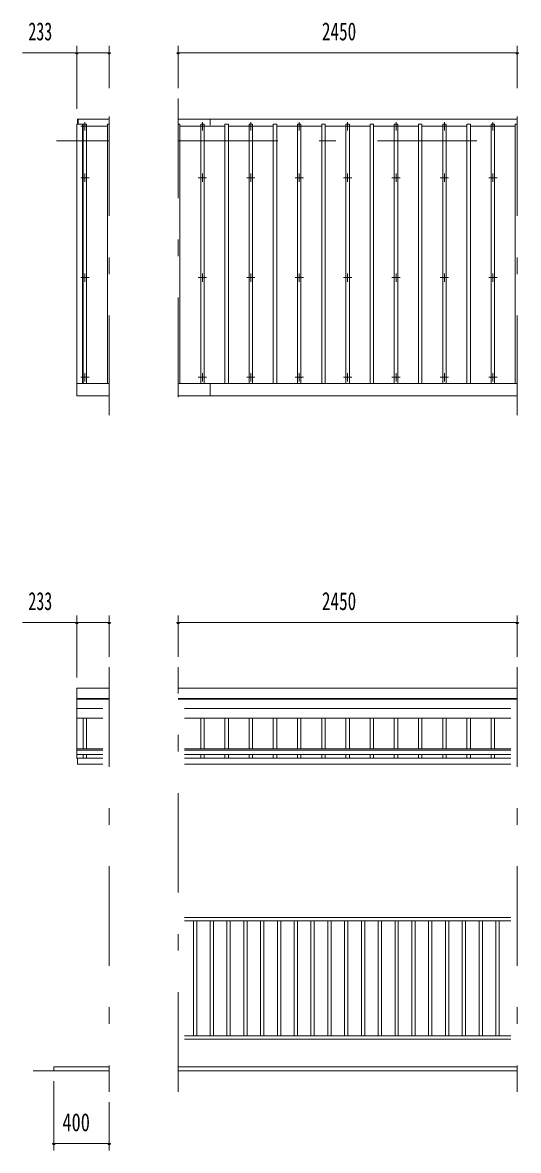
# Model space of a CAD drawing. Units: millimetres, scale not verified. Extents: x -26654 to 26660, y -10500 to 10500.
# Drawn here: x -19242 to -15656, y 1220 to 9377 of the extents above; entities that cross this region are included whole.
import ezdxf
from ezdxf.enums import TextEntityAlignment as Align

# ---------------------------------------------------------------- set-up
doc = ezdxf.new("R2010")
doc.units = ezdxf.units.MM
doc.header["$LTSCALE"] = 60
doc.linetypes.add('USER3', pattern=[24, 12, -5, 2, -5])
for name, color, linetype, lineweight in [('0-2_1-05BOLD', 7, 'Continuous', 18), ('0-3_1-25CENTER', 3, 'USER3', 18), ('0-4_1-45THIN', 4, 'Continuous', 18), ('0-5_1-55DIM', 3, 'Continuous', 18)]:
    doc.layers.add(name, color=color, linetype=linetype, lineweight=lineweight)
doc.styles.add('ＭＳ ゴシック', font='')
doc.styles.get('ＭＳ ゴシック').set_extended_font_data('MS Gothic')

msp = doc.modelspace()

# ---------------------------------------------------------------- linework, layer by layer
at = {"layer": '0-2_1-05BOLD'}
for p, q in [((-18839.45, 8641.19), (-18839.45, 8677.67)), ((-15666.45, 8677.67), (-18116.46, 8677.67)), ((-17886.46, 8677.67), (-17886.46, 8634.18)), ((-18616.46, 6765.11), (-18849.46, 6765.11)), ((-18116.46, 6765.11), (-15666.46, 6765.11)), ((-17886.46, 6677.68), (-17886.46, 6765.11)), ((-15666.46, 6677.68), (-18116.46, 6677.68)), ((-18616.46, 4488.53), (-18849.45, 4488.53)), ((-18116.46, 4563.67), (-15666.45, 4563.67)), ((-15666.45, 4488.53), (-18116.46, 4488.53)), ((-18849.45, 4484.45), (-18616.46, 4484.45)), ((-18661.01, 4414.97), (-18849.45, 4414.97)), ((-18116.46, 4484.45), (-15666.45, 4484.45)), ((-15711, 4414.97), (-18071.91, 4414.97)), ((-18849.45, 4345.48), (-18661.01, 4345.48)), ((-18071.91, 4345.48), (-15711, 4345.48)), ((-18661.01, 4123.86), (-18849.45, 4123.86)), ((-18849.45, 4113.43), (-18661.01, 4113.43)), ((-18661, 4083.82), (-18849.45, 4083.82)), ((-15711, 4123.86), (-18071.91, 4123.86)), ((-18071.91, 4113.43), (-15711, 4113.43)), ((-15711, 4083.82), (-18071.91, 4083.82)), ((-18849.45, 4054.91), (-18844.45, 4054.91)), ((-18071.91, 4057.49), (-15711, 4057.49)), ((-15711, 4012.49), (-18071.91, 4012.49)), ((-18071.9, 2904.67), (-15711, 2904.67)), ((-15711, 2879.67), (-18071.9, 2879.67)), ((-18071.9, 2049.67), (-15711, 2049.67)), ((-15711, 2024.67), (-18071.9, 2024.67)), ((-18616.46, 1794.67), (-19166.45, 1794.67)), ((-18116.45, 1824.67), (-15666.45, 1824.67)), ((-15666.45, 1794.67), (-18116.45, 1794.67))]:
    msp.add_line(p, q, dxfattribs=at)
for points in [[(-18616.46, 8677.67), (-18844.45, 8677.67), (-18844.45, 8641.19)], [(-18849.46, 8641.19), (-18849.46, 6677.68), (-18616.46, 6677.68)], [(-18809.46, 6765.11), (-18809.46, 8641.19), (-18849.46, 8641.19)], [(-18849.45, 4054.91), (-18849.45, 4563.67), (-18616.46, 4563.67)], [(-18661, 4012.49), (-18844.45, 4012.49), (-18844.45, 4057.49), (-18661, 4057.49)], [(-19016.45, 1794.67), (-19016.45, 1824.67), (-18616.46, 1824.67)]]:
    msp.add_lwpolyline(points, dxfattribs=at)
at = {"layer": '0-3_1-25CENTER'}
for p, q in [((-18616.46, 6537.67), (-18616.46, 8827.67)), ((-18116.46, 8827.67), (-18116.46, 6537.67)), ((-15666.45, 6537.67), (-15666.45, 8827.67)), ((-18791.45, 8656.71), (-18791.45, 8596.72)), ((-17941.46, 8656.71), (-17941.46, 8596.72)), ((-17591.46, 8656.71), (-17591.46, 8596.72)), ((-17241.45, 8656.71), (-17241.45, 8596.72)), ((-16891.45, 8656.71), (-16891.45, 8596.72)), ((-16541.45, 8596.72), (-16541.45, 8656.71)), ((-16191.45, 8656.71), (-16191.45, 8596.72)), ((-15841.45, 8596.72), (-15841.45, 8656.71)), ((-18821.45, 8626.72), (-18761.45, 8626.72)), ((-17911.46, 8626.72), (-17971.45, 8626.72)), ((-17561.45, 8626.72), (-17621.45, 8626.72)), ((-17211.46, 8626.72), (-17271.45, 8626.72)), ((-16861.45, 8626.72), (-16921.45, 8626.72)), ((-16511.45, 8626.72), (-16571.45, 8626.72)), ((-16161.45, 8626.72), (-16221.45, 8626.72)), ((-15811.45, 8626.72), (-15871.45, 8626.72)), ((-18616.46, 8521.68), (-18996.45, 8521.68)), ((-18116.46, 8521.68), (-15666.46, 8521.68)), ((-18821.45, 8254.17), (-18761.45, 8254.17)), ((-18791.45, 8284.17), (-18791.45, 8224.17)), ((-17911.46, 8254.17), (-17971.45, 8254.17)), ((-17941.46, 8284.17), (-17941.46, 8224.17)), ((-17621.45, 8254.17), (-17561.45, 8254.17)), ((-17591.46, 8224.17), (-17591.46, 8284.17)), ((-17271.45, 8254.17), (-17211.46, 8254.17)), ((-17241.45, 8284.17), (-17241.45, 8224.17)), ((-16921.45, 8254.17), (-16861.45, 8254.17)), ((-16891.45, 8284.17), (-16891.45, 8224.17)), ((-16571.45, 8254.17), (-16511.45, 8254.17)), ((-16541.45, 8284.17), (-16541.45, 8224.17)), ((-16221.45, 8254.17), (-16161.45, 8254.17)), ((-16191.45, 8224.17), (-16191.45, 8284.17)), ((-15871.45, 8254.17), (-15811.45, 8254.17)), ((-15841.45, 8284.17), (-15841.45, 8224.17)), ((-18821.45, 7532.51), (-18761.45, 7532.51)), ((-18791.45, 7562.51), (-18791.45, 7502.51)), ((-17971.45, 7532.51), (-17911.46, 7532.51)), ((-17941.46, 7502.51), (-17941.46, 7562.51)), ((-17561.45, 7532.51), (-17621.45, 7532.51)), ((-17591.46, 7562.51), (-17591.46, 7502.51)), ((-17211.46, 7532.51), (-17271.45, 7532.51)), ((-17241.45, 7502.51), (-17241.45, 7562.51)), ((-16861.45, 7532.51), (-16921.45, 7532.51)), ((-16891.45, 7562.51), (-16891.45, 7502.51)), ((-16511.45, 7532.51), (-16571.45, 7532.51)), ((-16541.45, 7502.51), (-16541.45, 7562.51)), ((-16161.45, 7532.51), (-16221.45, 7532.51)), ((-16191.45, 7562.51), (-16191.45, 7502.51)), ((-15811.45, 7532.51), (-15871.45, 7532.51)), ((-15841.45, 7502.51), (-15841.45, 7562.51)), ((-18761.45, 6810.85), (-18821.45, 6810.85)), ((-18791.45, 6840.84), (-18791.45, 6780.85)), ((-17971.45, 6810.85), (-17911.46, 6810.85)), ((-17941.46, 6780.85), (-17941.46, 6840.84)), ((-17621.45, 6810.85), (-17561.45, 6810.85)), ((-17591.46, 6840.84), (-17591.46, 6780.85)), ((-17271.45, 6810.85), (-17211.46, 6810.85)), ((-17241.45, 6840.84), (-17241.45, 6780.85)), ((-16921.45, 6810.85), (-16861.45, 6810.85)), ((-16891.45, 6780.85), (-16891.45, 6840.84)), ((-16571.45, 6810.85), (-16511.45, 6810.85)), ((-16541.45, 6840.84), (-16541.45, 6780.85)), ((-16221.45, 6810.85), (-16161.45, 6810.85)), ((-16191.45, 6780.85), (-16191.45, 6840.84)), ((-15871.45, 6810.85), (-15811.45, 6810.85)), ((-15841.45, 6840.84), (-15841.45, 6780.85)), ((-18616.46, 4714.67), (-18616.46, 1644.67)), ((-18116.45, 1644.67), (-18116.45, 4714.67)), ((-15666.45, 4714.67), (-15666.45, 1644.67))]:
    msp.add_line(p, q, dxfattribs=at)
at = {"layer": '0-4_1-45THIN'}
for p, q in [((-18803.96, 8626.18), (-18809.46, 8626.18)), ((-18803.96, 6765.11), (-18803.96, 8641.19)), ((-18778.95, 8626.18), (-18628.96, 8626.18)), ((-18628.96, 8641.19), (-18628.96, 6765.11)), ((-18616.46, 8641.19), (-18628.96, 8641.19)), ((-18103.96, 8626.18), (-17953.96, 8626.18)), ((-17953.96, 6765.11), (-17953.96, 8641.19)), ((-17928.96, 8626.18), (-17778.96, 8626.18)), ((-17778.96, 6765.11), (-17778.96, 8641.19)), ((-17753.96, 8626.18), (-17603.95, 8626.18)), ((-17603.95, 6765.11), (-17603.95, 8641.19)), ((-17578.95, 8626.18), (-17428.95, 8626.18)), ((-17428.95, 6765.11), (-17428.95, 8641.19)), ((-17403.95, 8626.18), (-17253.95, 8626.18)), ((-17253.95, 8641.19), (-17253.95, 6765.11)), ((-17228.95, 8626.18), (-17078.96, 8626.18)), ((-17078.96, 6765.11), (-17078.96, 8641.19)), ((-17053.95, 8626.18), (-16903.95, 8626.18)), ((-16903.95, 6765.11), (-16903.95, 8641.19)), ((-16878.95, 8626.18), (-16728.95, 8626.18)), ((-16728.95, 8641.19), (-16728.95, 6765.11)), ((-16703.95, 8626.18), (-16553.95, 8626.18)), ((-16553.95, 8641.19), (-16553.95, 6765.11)), ((-16528.95, 8626.18), (-16378.95, 8626.18)), ((-16378.95, 8641.19), (-16378.95, 6765.11)), ((-16353.95, 8626.18), (-16203.95, 8626.18)), ((-16203.95, 6765.11), (-16203.95, 8641.19)), ((-16178.95, 8626.18), (-16028.95, 8626.18)), ((-16028.95, 6765.11), (-16028.95, 8641.19)), ((-16003.95, 8626.18), (-15853.95, 8626.18)), ((-15853.95, 6765.11), (-15853.95, 8641.19)), ((-15828.95, 8626.18), (-15678.96, 8626.18)), ((-15678.96, 8641.19), (-15666.46, 8641.19)), ((-15678.96, 8641.19), (-15678.96, 6765.11)), ((-18803.96, 4123.86), (-18803.96, 4345.48)), ((-18778.95, 4345.48), (-18778.95, 4123.86)), ((-17953.95, 4345.48), (-17953.95, 4123.86)), ((-17928.95, 4123.86), (-17928.95, 4345.48)), ((-17778.95, 4123.86), (-17778.95, 4345.48)), ((-17753.95, 4345.48), (-17753.95, 4123.86)), ((-17603.95, 4345.48), (-17603.95, 4123.86)), ((-17578.95, 4123.86), (-17578.95, 4345.48)), ((-17428.95, 4123.86), (-17428.95, 4345.48)), ((-17403.95, 4345.48), (-17403.95, 4123.86)), ((-17253.95, 4345.48), (-17253.95, 4123.86)), ((-17228.95, 4123.86), (-17228.95, 4345.48)), ((-17078.95, 4123.86), (-17078.95, 4345.48)), ((-17053.95, 4345.48), (-17053.95, 4123.86)), ((-16903.95, 4345.48), (-16903.95, 4123.86)), ((-16878.95, 4123.86), (-16878.95, 4345.48)), ((-16728.95, 4123.86), (-16728.95, 4345.48)), ((-16703.95, 4345.48), (-16703.95, 4123.86)), ((-16553.95, 4345.48), (-16553.95, 4123.86)), ((-16528.95, 4123.86), (-16528.95, 4345.48)), ((-16378.95, 4123.86), (-16378.95, 4345.48)), ((-16353.95, 4345.48), (-16353.95, 4123.86)), ((-16203.95, 4345.48), (-16203.95, 4123.86)), ((-16178.95, 4123.86), (-16178.95, 4345.48)), ((-16028.95, 4123.86), (-16028.95, 4345.48)), ((-16003.95, 4345.48), (-16003.95, 4123.86)), ((-15853.95, 4345.48), (-15853.95, 4123.86)), ((-15828.95, 4123.86), (-15828.95, 4345.48)), ((-18803.96, 4083.82), (-18803.96, 4057.49)), ((-18778.95, 4057.49), (-18778.95, 4083.82)), ((-17953.95, 4057.49), (-17953.95, 4083.82)), ((-17928.95, 4083.82), (-17928.95, 4057.49)), ((-17778.95, 4057.49), (-17778.95, 4083.82)), ((-17753.95, 4083.82), (-17753.95, 4057.49)), ((-17603.95, 4083.82), (-17603.95, 4057.49)), ((-17578.95, 4057.49), (-17578.95, 4083.82)), ((-17428.95, 4057.49), (-17428.95, 4083.82)), ((-17403.95, 4083.82), (-17403.95, 4057.49)), ((-17253.95, 4083.82), (-17253.95, 4057.49)), ((-17228.95, 4057.49), (-17228.95, 4083.82)), ((-17078.95, 4057.49), (-17078.95, 4083.82)), ((-17053.95, 4083.82), (-17053.95, 4057.49)), ((-16903.95, 4083.82), (-16903.95, 4057.49)), ((-16878.95, 4057.49), (-16878.95, 4083.82)), ((-16728.95, 4057.49), (-16728.95, 4083.82)), ((-16703.95, 4083.82), (-16703.95, 4057.49)), ((-16553.95, 4083.82), (-16553.95, 4057.49)), ((-16528.95, 4057.49), (-16528.95, 4083.82)), ((-16378.95, 4057.49), (-16378.95, 4083.82)), ((-16353.95, 4083.82), (-16353.95, 4057.49)), ((-16203.95, 4083.82), (-16203.95, 4057.49)), ((-16178.95, 4057.49), (-16178.95, 4083.82)), ((-16028.95, 4057.49), (-16028.95, 4083.82)), ((-16003.95, 4083.82), (-16003.95, 4057.49)), ((-15853.95, 4083.82), (-15853.95, 4057.49)), ((-15828.95, 4057.49), (-15828.95, 4083.82)), ((-18006.95, 2049.67), (-18006.95, 2879.67)), ((-17982.95, 2879.67), (-17982.95, 2049.67)), ((-17885.45, 2049.67), (-17885.45, 2879.67)), ((-17861.45, 2879.67), (-17861.45, 2049.67)), ((-17763.95, 2049.67), (-17763.95, 2879.67)), ((-17739.95, 2879.67), (-17739.95, 2049.67)), ((-17642.45, 2049.67), (-17642.45, 2879.67)), ((-17618.45, 2879.67), (-17618.45, 2049.67)), ((-17520.95, 2049.67), (-17520.95, 2879.67)), ((-17496.95, 2879.67), (-17496.95, 2049.67)), ((-17399.45, 2049.67), (-17399.45, 2879.67)), ((-17375.45, 2879.67), (-17375.45, 2049.67)), ((-17277.95, 2049.67), (-17277.95, 2879.67)), ((-17253.95, 2879.67), (-17253.95, 2049.67)), ((-17156.45, 2049.67), (-17156.45, 2879.67)), ((-17132.45, 2879.67), (-17132.45, 2049.67)), ((-17034.95, 2049.67), (-17034.95, 2879.67)), ((-17010.95, 2879.67), (-17010.95, 2049.67)), ((-16913.45, 2049.67), (-16913.45, 2879.67)), ((-16889.45, 2879.67), (-16889.45, 2049.67)), ((-16791.95, 2049.67), (-16791.95, 2879.67)), ((-16767.95, 2879.67), (-16767.95, 2049.67)), ((-16670.45, 2049.67), (-16670.45, 2879.67)), ((-16646.45, 2879.67), (-16646.45, 2049.67)), ((-16548.95, 2049.67), (-16548.95, 2879.67)), ((-16524.95, 2879.67), (-16524.95, 2049.67)), ((-16427.45, 2049.67), (-16427.45, 2879.67)), ((-16403.45, 2879.67), (-16403.45, 2049.67)), ((-16305.95, 2049.67), (-16305.95, 2879.67)), ((-16281.95, 2879.67), (-16281.95, 2049.67)), ((-16184.45, 2049.67), (-16184.45, 2879.67)), ((-16160.45, 2879.67), (-16160.45, 2049.67)), ((-16062.95, 2049.67), (-16062.95, 2879.67)), ((-16038.95, 2879.67), (-16038.95, 2049.67)), ((-15941.45, 2049.67), (-15941.45, 2879.67)), ((-15917.45, 2879.67), (-15917.45, 2049.67)), ((-15819.95, 2049.67), (-15819.95, 2879.67)), ((-15795.95, 2879.67), (-15795.95, 2049.67))]:
    msp.add_line(p, q, dxfattribs=at)
for points in [[(-18803.96, 8641.19), (-18778.95, 8641.19), (-18778.95, 6765.11)], [(-18103.96, 6765.11), (-18103.96, 8641.19), (-18116.46, 8641.19)], [(-17953.96, 8641.19), (-17928.96, 8641.19), (-17928.96, 6765.11)], [(-17778.96, 8641.19), (-17753.96, 8641.19), (-17753.96, 6765.11)], [(-17603.95, 8641.19), (-17578.95, 8641.19), (-17578.95, 6765.11)], [(-17428.95, 8641.19), (-17403.95, 8641.19), (-17403.95, 6765.11)], [(-17228.95, 6765.11), (-17228.95, 8641.19), (-17253.95, 8641.19)], [(-17078.96, 8641.19), (-17053.95, 8641.19), (-17053.95, 6765.11)], [(-16903.95, 8641.19), (-16878.95, 8641.19), (-16878.95, 6765.11)], [(-16703.95, 6765.11), (-16703.95, 8641.19), (-16728.95, 8641.19)], [(-16528.95, 6765.11), (-16528.95, 8641.19), (-16553.95, 8641.19)], [(-16353.95, 6765.11), (-16353.95, 8641.19), (-16378.95, 8641.19)], [(-16203.95, 8641.19), (-16178.95, 8641.19), (-16178.95, 6765.11)], [(-16028.95, 8641.19), (-16003.95, 8641.19), (-16003.95, 6765.11)], [(-15853.95, 8641.19), (-15828.95, 8641.19), (-15828.95, 6765.11)]]:
    msp.add_lwpolyline(points, dxfattribs=at)
at = {"layer": '0-5_1-55DIM'}
for p, q in [((-18616.46, 9158.67), (-19241.95, 9158.67)), ((-18839.45, 9158.67), (-18859.45, 9158.67)), ((-18849.45, 9208.67), (-18849.45, 8752.68)), ((-18849.45, 9158.67), (-18616.46, 9158.67)), ((-18606.45, 9158.67), (-18626.45, 9158.67)), ((-18616.46, 8902.68), (-18616.46, 9208.67)), ((-18106.46, 9158.67), (-18126.46, 9158.67)), ((-18116.46, 9208.67), (-18116.46, 8902.68)), ((-18116.46, 9158.67), (-15666.45, 9158.67)), ((-15666.45, 9158.67), (-18116.46, 9158.67)), ((-15656.45, 9158.67), (-15676.45, 9158.67)), ((-15666.46, 8902.68), (-15666.45, 9208.67)), ((-18849.46, 5088.67), (-18849.46, 4639.67)), ((-18616.46, 4789.67), (-18616.46, 5088.67)), ((-18116.46, 4789.67), (-18116.46, 5088.67)), ((-15666.45, 5088.67), (-15666.45, 4789.67)), ((-18616.46, 5038.67), (-19241.96, 5038.67)), ((-18839.46, 5038.67), (-18859.46, 5038.67)), ((-18849.46, 5038.67), (-18616.46, 5038.67)), ((-18606.45, 5038.67), (-18626.45, 5038.67)), ((-18106.46, 5038.67), (-18126.46, 5038.67)), ((-18116.46, 5038.67), (-15666.45, 5038.67)), ((-18116.46, 5038.67), (-15666.45, 5038.67)), ((-15656.45, 5038.67), (-15676.45, 5038.67)), ((-19016.45, 1219.67), (-19016.45, 1719.67)), ((-18616.45, 1569.67), (-18616.45, 1219.67)), ((-19006.45, 1269.67), (-19026.45, 1269.67)), ((-19016.45, 1269.67), (-18616.45, 1269.67)), ((-18616.45, 1269.67), (-19016.45, 1269.67)), ((-18606.45, 1269.67), (-18626.45, 1269.67))]:
    msp.add_line(p, q, dxfattribs=at)
for centre in [(-18849.45, 9158.67), (-18616.45, 9158.67), (-18116.46, 9158.67), (-15666.45, 9158.67), (-18849.46, 5038.67), (-18616.45, 5038.67), (-18116.46, 5038.67), (-15666.45, 5038.67), (-19016.45, 1269.67), (-18616.45, 1269.67)]:
    msp.add_arc(centre, 10, 180, 0, dxfattribs=at)

# ---------------------------------------------------------------- texts
at = {"layer": '0-5_1-55DIM', "color": 7, "style": 'ＭＳ ゴシック'}
for s, width, p in [('233', 0.65, (-19200.13, 9208.67)), ('2450', 0.7, (-17077.46, 9208.67)), ('233', 0.65, (-19200.13, 5088.67)), ('2450', 0.7, (-17077.46, 5088.67)), ('400', 0.75, (-18954.08, 1319.67))]:
    msp.add_text(s, height=130.2, dxfattribs=dict(at, width=width)).set_placement(p, align=Align.BOTTOM_LEFT)

doc.saveas('drawing.dxf')
